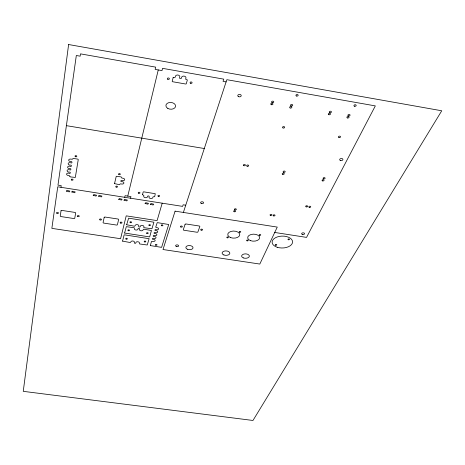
<?xml version="1.0" encoding="UTF-8"?>
<svg xmlns="http://www.w3.org/2000/svg" width="465" height="465" viewBox="0 0 465 465"><rect width="100%" height="100%" fill="white"/><g stroke="black" fill="none" stroke-linecap="round" stroke-linejoin="round"><path stroke-width="0.7" d="M60.985 187.308L61.229 185.651L57.974 185.14L76.324 55.504L80.149 56.178L80.486 53.859L155.688 67.134L155.147 69.39L162 70.599L162.552 68.343L223.764 79.149L223.049 81.352L226.1 81.892M124.725 197.305L125.108 195.684L130.956 196.602L130.56 198.224M127.77 196.102L158.263 69.942M162.204 203.182L157.094 220.619L126.213 215.853L120.58 238.719L51.859 228.362L57.741 186.802L182.611 206.384L183.129 204.798L185.738 205.21M183.373 212.447L226.821 79.689L375.325 105.898L306.545 237.394L274.728 232.459M66.396 125.655L204.292 148.521M93.221 195.346L96.075 196.085L96.615 195.265L93.761 194.55L93.221 195.346M98.551 196.178L101.399 196.922L101.945 196.102L99.138 195.387L98.551 196.154M114.535 183.599L119.412 184.692L120.284 183.867L121.72 184.018A1.924 1.203 6.5 0 0 123.882 183.14A1.924 1.203 6.5 0 0 122.26 181.658C119.964 182.292 120.592 179.403 122.493 180.647A1.93 1.215 6.5 0 0 124.666 179.757A1.93 1.215 6.5 0 0 123.039 178.264L121.627 177.961L121.208 176.921L116.262 176.258L114.535 183.576M118.726 199.334L121.551 200.072L122.121 199.258L119.336 198.549L118.726 199.334M124.021 200.165L126.835 200.897L127.41 200.084L124.632 199.375L124.021 200.136M122.574 241.12L130.299 242.55L130.944 241.765A1.767 1.023 5.3 0 1 132.949 241.033A1.767 1.023 5.3 0 1 134.426 242.288C133.502 243.387 136.175 243.834 135.919 242.515A1.767 1.017 5.1 0 1 137.931 241.783A1.767 1.017 5.1 0 1 139.395 243.038L139.581 243.951L147.254 244.997L149.12 238.696L124.481 234.837L124.097 235.034L122.574 241.12M124.597 233.041L149.666 236.929L151.445 230.495L143.668 229.199L142.993 230.012A1.796 1.058 5.1 0 1 140.941 230.774A1.796 1.058 5.1 0 1 139.453 229.472C140.401 228.239 137.652 227.92 137.931 229.239A1.802 1.064 5.3 0 1 135.885 230.006A1.802 1.064 5.3 0 1 134.385 228.699L134.216 227.757L126.311 226.658L124.603 233.017M126.672 224.764L134.577 226.252L135.245 225.426A1.808 1.07 5.3 0 1 137.303 224.653A1.808 1.07 5.3 0 1 138.808 225.973C137.867 227.17 140.628 227.559 140.337 226.205A1.808 1.07 5.1 0 1 142.4 225.432A1.808 1.07 5.1 0 1 143.894 226.751L143.732 227.437L144.08 227.705L151.939 228.792L153.903 222.206L128.625 218.166L126.672 224.74M142.493 194.719L143.859 195.376L143.749 196.247A1.883 1.168 5.2 0 0 145.301 197.677A1.883 1.168 5.2 0 0 147.457 196.835C147.132 195.364 150.09 195.794 149.05 197.084A1.883 1.163 4.9 0 0 150.59 198.508A1.883 1.163 4.9 0 0 152.758 197.666L153.107 196.835L154.676 196.689L155.281 193.707L143.604 191.824L143.179 192.074L142.493 194.696M145.097 203.461L147.887 204.187L148.492 203.385L145.696 202.676L145.103 203.438M150.352 204.28L153.13 205.007L153.741 204.205L150.991 203.501L150.352 204.28M66.448 191.132L69.337 191.906L69.849 191.103L67.001 190.354L66.448 191.132M150.294 245.584L161.605 247.351L168.708 224.502L157.246 222.607L155.699 227.182L157.141 227.693A1.802 1.07 4.4 0 1 158.606 229.001A1.802 1.07 4.4 0 1 156.525 229.768C154.857 228.565 154.089 231.198 156.263 230.652A1.796 1.058 4.4 0 1 157.722 231.948A1.796 1.058 4.4 0 1 155.653 232.709C153.956 231.553 153.218 234.064 155.397 233.587A1.784 1.046 4.4 0 1 156.85 234.877A1.784 1.046 4.4 0 1 154.793 235.627C153.119 234.459 152.381 237.034 154.531 236.499A1.779 1.04 4.5 0 1 155.984 237.778A1.779 1.04 4.5 0 1 153.932 238.522C152.264 237.388 151.509 239.847 153.677 239.382A1.773 1.029 4.5 0 1 155.124 240.649A1.773 1.029 4.5 0 1 153.084 241.387L151.526 241.405L150.3 245.561M69.866 176.491L70.36 176.915L75.318 177.432L78.265 159.53L77.841 159.129L73.185 158.379L72.302 159.268L70.854 159.1A1.988 1.261 9.4 0 0 68.704 160.03A1.988 1.261 9.4 0 0 70.471 161.593C72.778 160.977 72.313 164.058 70.308 162.657A1.976 1.25 9.4 0 0 68.169 163.581A1.976 1.25 9.4 0 0 69.93 165.133C72.168 164.465 71.825 167.569 69.767 166.185A1.965 1.238 9.3 0 0 67.634 167.098A1.965 1.238 9.3 0 0 69.39 168.638C71.616 167.935 71.255 171.062 69.227 169.679A1.959 1.226 9.3 0 0 67.105 170.585A1.959 1.226 9.3 0 0 68.855 172.108C71.116 171.463 70.651 174.515 68.698 173.143A1.947 1.215 9.2 0 0 66.588 174.038A1.947 1.215 9.2 0 0 68.326 175.543L69.727 175.828L69.866 176.491M71.825 191.975L74.702 192.743L75.22 191.946L72.377 191.196L71.825 191.975M68.611 44.53L23.25 391.338L252.972 420.47L441.75 110.78L68.611 44.53M61.031 210.79L60.252 215.963A0.843 0.494 8.7 0 0 61.008 216.574L73.848 218.538A0.837 0.494 8.1 0 0 74.76 218.178L75.65 213.034A0.843 0.5 8.2 0 0 74.9 212.412L61.944 210.424A0.849 0.5 8.8 0 0 61.031 210.79M104.183 217.411L103.085 222.503A0.831 0.488 6.8 0 0 103.805 223.107L116.488 225.043A0.831 0.488 6.2 0 0 117.418 224.688L118.616 219.625A0.837 0.494 6.2 0 0 117.907 219.015L105.113 217.05A0.837 0.5 6.8 0 0 104.183 217.411M173.137 77.678L172.219 81.201A0.628 0.448 4.7 0 0 172.713 81.747L185.576 83.996A0.622 0.448 3.7 0 0 186.308 83.665L187.29 80.16A0.628 0.453 3.7 0 0 186.796 79.614L186.18 79.503A0.628 0.453 3.7 0 1 185.692 78.957L185.936 78.073A2.197 1.593 3.9 0 0 184.204 76.144A2.197 1.593 3.9 0 0 181.623 77.318L181.385 78.201A0.628 0.453 4.1 0 1 180.647 78.533L180.031 78.428A0.628 0.453 4.2 0 1 179.537 77.876L179.775 76.992A2.203 1.593 4.4 0 0 178.031 75.057A2.203 1.593 4.4 0 0 175.456 76.231L175.224 77.12A0.628 0.453 4.6 0 1 174.485 77.452L173.869 77.347A0.628 0.453 4.7 0 0 173.137 77.678M175.084 211.151L163.006 249.525L259.807 264.056L277.262 227.089L175.084 211.151M185.093 224.333L183.315 229.646A0.825 0.488 3.2 0 0 183.96 230.245L196.945 232.238A0.82 0.488 2.6 0 0 197.921 231.89L199.816 226.6A0.831 0.494 2.5 0 0 199.177 225.996L186.07 223.979A0.831 0.494 3.1 0 0 185.093 224.333M126.096 239.086A0.814 0.471 5.6 0 0 127.358 238.812A0.814 0.471 5.6 0 0 126.201 238.278A0.814 0.471 5.6 0 0 126.096 239.086M144.539 241.87A0.808 0.471 4.8 0 0 145.807 241.597A0.808 0.471 4.8 0 0 144.667 241.062A0.808 0.471 4.8 0 0 144.539 241.87M128.241 230.657A0.82 0.482 5.6 0 0 129.52 230.378A0.82 0.482 5.6 0 0 128.346 229.832A0.82 0.482 5.6 0 0 128.241 230.657M146.911 233.5A0.82 0.482 4.8 0 0 148.196 233.221A0.82 0.482 4.8 0 0 147.045 232.674A0.82 0.482 4.8 0 0 146.911 233.5M130.287 222.625A0.831 0.494 5.6 0 0 131.583 222.334A0.831 0.494 5.6 0 0 130.398 221.77A0.831 0.494 5.6 0 0 130.287 222.625M149.172 225.519A0.825 0.494 4.8 0 0 150.474 225.229A0.825 0.494 4.8 0 0 149.311 224.676A0.825 0.494 4.8 0 0 149.172 225.519M161.611 225.705A0.825 0.494 4.2 0 0 162.919 225.42A0.825 0.494 4.2 0 0 161.762 224.862A0.825 0.494 4.2 0 0 161.611 225.705M155.734 245.183A0.802 0.465 4.3 0 0 157.001 244.916A0.802 0.465 4.3 0 0 155.874 244.387A0.802 0.465 4.3 0 0 155.734 245.183M75.336 156.629A0.913 0.587 9.2 0 0 76.806 156.42A0.913 0.587 9.2 0 0 75.609 155.647A0.913 0.587 9.2 0 0 75.336 156.629M71.662 180.042A0.884 0.546 8.9 0 0 73.046 179.781A0.884 0.546 8.9 0 0 71.813 179.106A0.884 0.546 8.9 0 0 71.662 180.042M116.111 187.07A0.872 0.546 6.7 0 0 117.506 186.814A0.872 0.546 6.7 0 0 116.32 186.145A0.872 0.546 6.7 0 0 116.111 187.07M118.895 174.544A0.889 0.564 6.7 0 0 120.319 174.276A0.889 0.564 6.7 0 0 119.11 173.59A0.889 0.564 6.7 0 0 118.895 174.544M158.28 196.317A0.866 0.535 4.5 0 0 159.646 196.003A0.866 0.535 4.5 0 0 158.437 195.399A0.866 0.535 4.5 0 0 158.28 196.317M138.611 193.213A0.866 0.541 5.5 0 0 139.965 192.894A0.866 0.541 5.5 0 0 138.739 192.289A0.866 0.541 5.5 0 0 138.611 193.213M167.848 108.444A4.859 3.389 4.6 0 0 175.561 106.433A4.859 3.389 4.6 0 0 168.824 102.643A4.859 3.389 4.6 0 0 167.848 108.444M190.534 83.252A1 0.721 3.4 0 0 192.08 82.735A1 0.721 3.4 0 0 190.633 82.009A1 0.721 3.4 0 0 190.534 83.252M167.772 79.248A1.006 0.727 5 0 0 169.365 78.812A1.006 0.727 5 0 0 167.964 78.01A1.006 0.727 5 0 0 167.772 79.248M99.975 219.893A0.942 0.558 7 0 0 101.469 219.637A0.942 0.558 7 0 0 100.178 218.951A0.942 0.558 7 0 0 99.975 219.893M120.569 223.066A0.936 0.552 6 0 0 122.016 222.741A0.936 0.552 6 0 0 120.679 222.113A0.936 0.552 6 0 0 120.569 223.066M56.916 213.284A0.947 0.558 8.9 0 0 58.445 213.092A0.947 0.558 8.9 0 0 57.178 212.342A0.947 0.558 8.9 0 0 56.916 213.284M77.765 216.498A0.942 0.558 8 0 0 79.248 216.237A0.942 0.558 8 0 0 77.934 215.545A0.942 0.558 8 0 0 77.765 216.498M223.874 254.96A3.871 2.22 1.4 0 0 229.844 253.303A3.871 2.22 1.4 0 0 224.217 251.123A3.871 2.22 1.4 0 0 223.874 254.96M230.599 237.592A6.01 3.546 1 0 0 239.76 234.773A6.01 3.546 1 0 0 230.896 231.454A6.01 3.546 1 0 0 230.599 237.592M239.568 232.209A0.773 0.459 0.7 0 0 240.748 231.843A0.773 0.459 0.7 0 0 239.609 231.419A0.773 0.459 0.7 0 0 239.568 232.209M227.187 237.778A0.767 0.453 1.2 0 0 228.35 237.417A0.767 0.453 1.2 0 0 227.211 236.999A0.767 0.453 1.2 0 0 227.187 237.778M247.02 240.818A0.767 0.448 0.4 0 0 248.194 240.463A0.767 0.448 0.4 0 0 247.066 240.045A0.767 0.448 0.4 0 0 247.02 240.818M259.546 235.296A0.773 0.453 -0.2 0 0 260.737 234.93A0.773 0.453 -0.2 0 0 259.61 234.505A0.773 0.453 -0.2 0 0 259.546 235.296M250.432 240.632A6.004 3.522 0.1 0 0 259.668 237.836A6.004 3.522 0.1 0 0 250.908 234.54A6.004 3.522 0.1 0 0 250.432 240.632M176.316 246.467A1.511 0.872 3.4 0 0 178.636 245.863A1.511 0.872 3.4 0 0 176.438 244.956A1.511 0.872 3.4 0 0 176.316 246.467M187.308 249.211A3.586 2.075 2.9 0 0 192.998 247.967A3.586 2.075 2.9 0 0 188.005 245.665A3.586 2.075 2.9 0 0 187.308 249.211M180.868 227.001A0.93 0.552 3.3 0 0 182.338 226.664A0.93 0.552 3.3 0 0 181.036 226.048A0.93 0.552 3.3 0 0 180.868 227.001M243.335 257.895A3.865 2.209 0.5 0 0 249.35 256.25A3.865 2.209 0.5 0 0 243.794 254.082A3.865 2.209 0.5 0 0 243.335 257.895M201.153 230.14A0.93 0.552 2.4 0 0 202.566 229.722A0.93 0.552 2.4 0 0 201.194 229.187A0.93 0.552 2.4 0 0 201.153 230.14M272.118 102.608A1.11 0.779 -2.3 0 0 273.769 101.882A1.11 0.779 -2.3 0 0 272.095 101.26A1.11 0.779 -2.3 0 0 272.118 102.608M271.298 104.695A1.104 0.773 -2.2 0 0 272.943 103.974A1.104 0.773 -2.2 0 0 271.275 103.358A1.104 0.773 -2.2 0 0 271.298 104.695M329.836 112.675A1.11 0.756 -5.7 0 0 331.458 111.891A1.11 0.756 -5.7 0 0 329.766 111.368A1.11 0.756 -5.7 0 0 329.836 112.675M328.871 114.721A1.104 0.756 -5.6 0 0 330.493 113.942A1.104 0.756 -5.6 0 0 328.801 113.419A1.104 0.756 -5.6 0 0 328.871 114.721M290.183 107.979A1.104 0.767 -3.4 0 0 291.846 107.27A1.104 0.767 -3.4 0 0 290.189 106.654A1.104 0.767 -3.4 0 0 290.183 107.979M348.442 115.919A1.11 0.75 -6.7 0 0 350.081 115.14A1.11 0.75 -6.7 0 0 348.401 114.617A1.11 0.75 -6.7 0 0 348.442 115.919M347.436 117.953A1.11 0.75 -6.6 0 0 349.07 117.18A1.11 0.75 -6.6 0 0 347.396 116.657A1.11 0.75 -6.6 0 0 347.436 117.953M354.592 106.253A1.128 0.767 -7.3 0 0 356.184 105.375A1.128 0.767 -7.3 0 0 354.423 104.927A1.128 0.767 -7.3 0 0 354.592 106.253M338.962 137.512A1.075 0.715 -5.6 0 0 340.549 136.78A1.075 0.715 -5.6 0 0 338.909 136.28A1.075 0.715 -5.6 0 0 338.962 137.512M283.063 127.956A1.075 0.732 -2.6 0 0 284.679 127.276A1.075 0.732 -2.6 0 0 283.057 126.689A1.075 0.732 -2.6 0 0 283.063 127.956M291.055 105.904A1.11 0.773 -3.5 0 0 292.718 105.189A1.11 0.773 -3.5 0 0 291.055 104.567A1.11 0.773 -3.5 0 0 291.055 105.904M296.472 96.005A1.122 0.791 -4 0 0 298.164 95.267A1.122 0.791 -4 0 0 296.484 94.633A1.122 0.791 -4 0 0 296.472 96.005M306.162 206.844A0.977 0.593 -2.6 0 0 307.638 206.297A0.977 0.593 -2.6 0 0 306.185 205.815A0.977 0.593 -2.6 0 0 306.162 206.844M309.26 207.338A0.977 0.593 -2.8 0 0 310.736 206.791A0.977 0.593 -2.8 0 0 309.289 206.309A0.977 0.593 -2.8 0 0 309.26 207.338M273.542 215.882A0.959 0.575 -1 0 0 275.024 215.417A0.959 0.575 -1 0 0 273.641 214.882A0.959 0.575 -1 0 0 273.542 215.882M270.473 215.4A0.959 0.581 -0.9 0 0 271.955 214.935A0.959 0.581 -0.9 0 0 270.566 214.4A0.959 0.581 -0.9 0 0 270.473 215.4M234.877 209.831A0.959 0.587 0.8 0 0 236.336 209.36A0.959 0.587 0.8 0 0 234.924 208.814A0.959 0.587 0.8 0 0 234.877 209.831M234.128 211.715A0.959 0.581 0.8 0 0 235.581 211.244A0.959 0.581 0.8 0 0 234.168 210.703A0.959 0.581 0.8 0 0 234.128 211.715M243.852 165.674A1.017 0.663 0.1 0 0 245.41 165.133A1.017 0.663 0.1 0 0 243.91 164.529A1.017 0.663 0.1 0 0 243.852 165.674M247.142 166.214A1.017 0.663 -0.1 0 0 248.699 165.674A1.017 0.663 -0.1 0 0 247.206 165.069A1.017 0.663 -0.1 0 0 247.142 166.214M283.662 172.265A1.017 0.651 -2 0 0 285.185 171.666A1.017 0.651 -2 0 0 283.65 171.137A1.017 0.651 -2 0 0 283.662 172.265M282.726 174.363A1.017 0.645 -1.9 0 0 284.243 173.77A1.017 0.645 -1.9 0 0 282.714 173.242A1.017 0.645 -1.9 0 0 282.726 174.363M323.628 178.839A1.017 0.639 -3.9 0 0 325.116 178.188A1.017 0.639 -3.9 0 0 323.559 177.735A1.017 0.639 -3.9 0 0 323.628 178.839M322.524 180.891A1.011 0.639 -3.8 0 0 324.07 180.304A1.011 0.639 -3.8 0 0 322.576 179.781A1.011 0.639 -3.8 0 0 322.524 180.891M238.586 96.674A1.732 1.226 -0.1 0 0 241.225 95.668A1.732 1.226 -0.1 0 0 238.673 94.552A1.732 1.226 -0.1 0 0 238.586 96.674M201.258 203.449A1.5 0.924 2.4 0 0 203.589 202.804A1.5 0.924 2.4 0 0 201.438 201.851A1.5 0.924 2.4 0 0 201.258 203.449M302.36 234.436A1.459 0.854 -2.1 0 0 304.563 233.657A1.459 0.854 -2.1 0 0 302.395 232.953A1.459 0.854 -2.1 0 0 302.36 234.436M340.52 160.512A1.627 1.046 -5.1 0 0 342.914 159.437A1.627 1.046 -5.1 0 0 340.444 158.705A1.627 1.046 -5.1 0 0 340.52 160.512M277.204 247.258A10.242 5.952 -1.1 0 0 292.59 241.928A10.242 5.952 -1.1 0 0 277.25 236.952A10.242 5.952 -1.1 0 0 277.204 247.258M275.576 245.195A0.761 0.442 -0.8 0 0 276.762 244.84A0.761 0.442 -0.8 0 0 275.658 244.427A0.761 0.442 -0.8 0 0 275.576 245.195M288.352 239.748A0.773 0.448 -1.4 0 0 289.509 239.341A0.773 0.448 -1.4 0 0 288.352 238.969A0.773 0.448 -1.4 0 0 288.352 239.748"/></g></svg>
